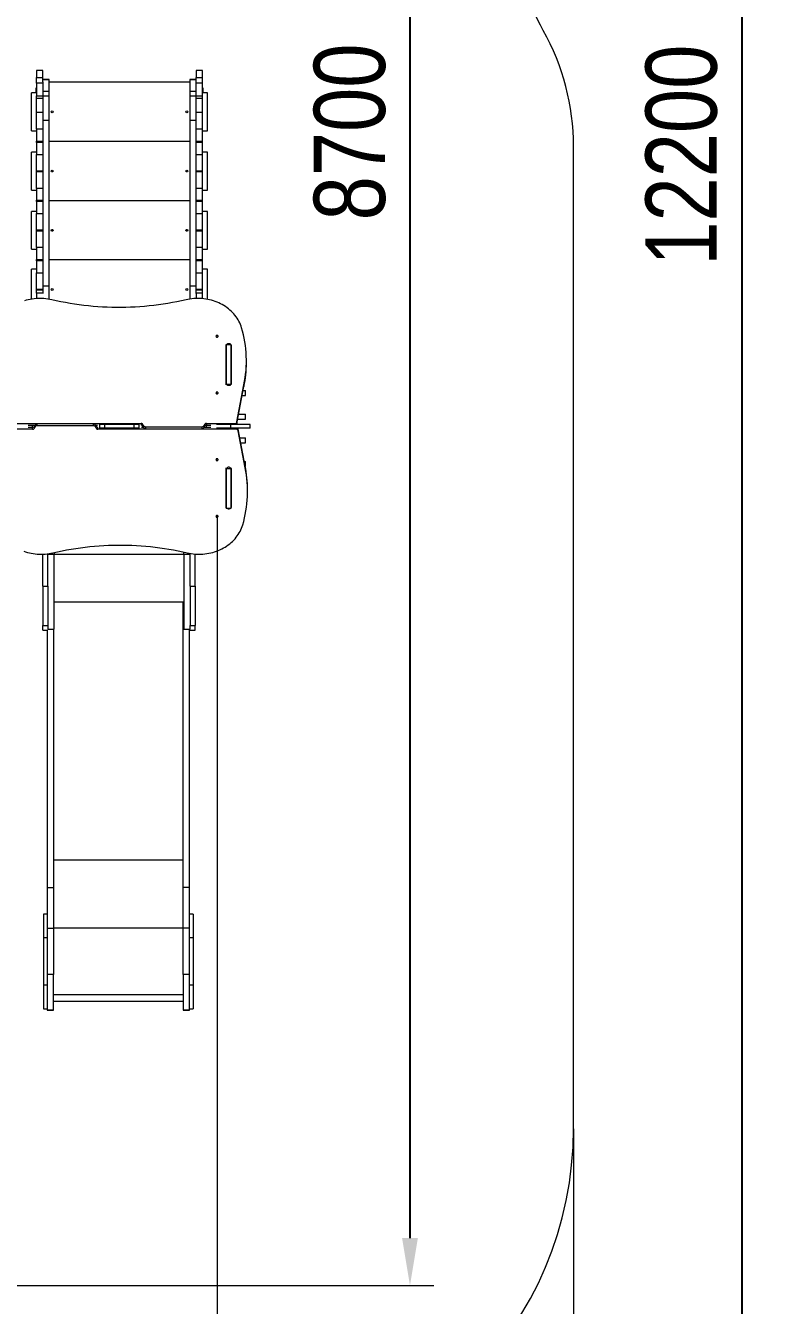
# Model space of a CAD drawing. Header units: millimetres. Extents: x -5586 to 6141, y -6299 to 6900.
# Drawn here: x 3023 to 6141, y -3323 to 2072 of the extents above; entities that cross this region are included whole.
import ezdxf

# ---------------------------------------------------------------- set-up
doc = ezdxf.new("R2010")
doc.units = ezdxf.units.MM
for name, color, linetype in [('DIKOM_ЗОНА', 80, 'Continuous'), ('DIKOM_ОБЪЕКТ', 7, 'Continuous'), ('DIKOM_РАЗМЕР_ЗОНА', 7, 'Continuous'), ('DIKOM_РАЗМЕР_ОБЪЕКТА', 7, 'Continuous')]:
    doc.layers.add(name, color=color, linetype=linetype)
doc.styles.add('style1', font='arial.ttf', dxfattribs={"width": 0.8})
doc.dimstyles.new('1-50', dxfattribs={"dimtxt": 300, "dimasz": 200, "dimexe": 100, "dimexo": 0, "dimgap": 100, "dimtad": 1, "dimtxsty": 'style1', "dimcen": 200, "dimclrd": 7, "dimclre": 7, "dimclrt": 7, "dimadec": 1, "dimazin": 2, "dimtfac": 1, "dimtmove": 0, "dimatfit": 2, "dimfxl": 0, "dimlwd": 25, "dimlwe": 18, "dimarcsym": 0})

# ---------------------------------------------------------------- blocks, each defined once
blk = doc.blocks.new('*D10')
at = {"layer": 'Defpoints', "color": 0, "transparency": 16777216}
for p in [(-4111.8, 3.2), (3830.2, 3.2), (3830.2, -4360.6)]:
    blk.add_point(p, dxfattribs=at)
at = {"layer": 'DIKOM_РАЗМЕР_ОБЪЕКТА', "color": 7, "lineweight": 18, "transparency": 16777216}
for p, q in [((-4111.8, 3.2), (-4111.8, -4460.6)), ((3830.2, 3.2), (3830.2, -4460.6))]:
    blk.add_line(p, q, dxfattribs=at)
at = {"layer": 'DIKOM_РАЗМЕР_ОБЪЕКТА', "color": 7, "lineweight": 25, "transparency": 16777216}
blk.add_line((-3911.8, -4360.6), (3630.2, -4360.6), dxfattribs=at)
at = {"layer": 'DIKOM_РАЗМЕР_ОБЪЕКТА', "color": 7, "transparency": 16777216}
for points in [[(-3911.8, -4327.3), (-3911.8, -4394), (-4111.8, -4360.6)], [(3630.2, -4327.3), (3630.2, -4394), (3830.2, -4360.6)]]:
    blk.add_solid(points, dxfattribs=at)
at = {"layer": 'DIKOM_РАЗМЕР_ОБЪЕКТА', "color": 7, "transparency": 16777216, "insert": (-132, -4107.4), "char_height": 300, "attachment_point": 5, "style": 'style1'}
blk.add_mtext('8000', dxfattribs=at)
blk = doc.blocks.new('*D11')
at = {"layer": 'Defpoints', "color": 0, "transparency": 16777216}
for p in [(3404.2, 5400.3), (172.9, -3239), (4643.4, -3239)]:
    blk.add_point(p, dxfattribs=at)
at = {"layer": 'DIKOM_РАЗМЕР_ОБЪЕКТА', "color": 7, "lineweight": 18, "transparency": 16777216}
for p, q in [((3404.2, 5400.3), (4743.4, 5400.3)), ((172.9, -3239), (4743.4, -3239))]:
    blk.add_line(p, q, dxfattribs=at)
at = {"layer": 'DIKOM_РАЗМЕР_ОБЪЕКТА', "color": 7, "lineweight": 25, "transparency": 16777216}
blk.add_line((4643.4, 5200.3), (4643.4, -3039), dxfattribs=at)
at = {"layer": 'DIKOM_РАЗМЕР_ОБЪЕКТА', "color": 7, "transparency": 16777216}
for points in [[(4610.1, 5200.3), (4676.7, 5200.3), (4643.4, 5400.3)], [(4610.1, -3039), (4676.7, -3039), (4643.4, -3239)]]:
    blk.add_solid(points, dxfattribs=at)
at = {"layer": 'DIKOM_РАЗМЕР_ОБЪЕКТА', "color": 7, "transparency": 16777216, "insert": (4390.2, 1623.5), "char_height": 300, "attachment_point": 5, "rotation": 90, "style": 'style1'}
blk.add_mtext('8700', dxfattribs=at)
blk = doc.blocks.new('*D12')
at = {"layer": 'Defpoints', "color": 0, "transparency": 16777216}
for p in [(2508.4, 6900.3), (86.4, -5236.5), (6041.4, -5236.5)]:
    blk.add_point(p, dxfattribs=at)
at = {"layer": 'DIKOM_РАЗМЕР_ЗОНА', "color": 7, "lineweight": 18, "transparency": 16777216}
for p, q in [((2508.4, 6900.3), (6141.4, 6900.3)), ((86.4, -5236.5), (6141.4, -5236.5))]:
    blk.add_line(p, q, dxfattribs=at)
at = {"layer": 'DIKOM_РАЗМЕР_ЗОНА', "color": 7, "lineweight": 25, "transparency": 16777216}
blk.add_line((6041.4, 6700.3), (6041.4, -5036.5), dxfattribs=at)
at = {"layer": 'DIKOM_РАЗМЕР_ЗОНА', "color": 7, "transparency": 16777216}
for points in [[(6008.1, 6700.3), (6074.7, 6700.3), (6041.4, 6900.3)], [(6008.1, -5036.5), (6074.7, -5036.5), (6041.4, -5236.5)]]:
    blk.add_solid(points, dxfattribs=at)
at = {"layer": 'DIKOM_РАЗМЕР_ЗОНА', "color": 7, "transparency": 16777216, "insert": (5788.2, 1525.5), "char_height": 300, "attachment_point": 5, "rotation": 90, "style": 'style1'}
blk.add_mtext('12200', dxfattribs=at)
blk = doc.blocks.new('*D13')
at = {"layer": 'Defpoints', "color": 0, "transparency": 16777216}
for p in [(-5585.6, -148.5), (5332.6, -2578.3), (5332.6, -6199)]:
    blk.add_point(p, dxfattribs=at)
at = {"layer": 'DIKOM_РАЗМЕР_ЗОНА', "color": 7, "lineweight": 18, "transparency": 16777216}
for p, q in [((-5585.6, -148.5), (-5585.6, -6299)), ((5332.6, -2578.3), (5332.6, -6299))]:
    blk.add_line(p, q, dxfattribs=at)
at = {"layer": 'DIKOM_РАЗМЕР_ЗОНА', "color": 7, "lineweight": 25, "transparency": 16777216}
blk.add_line((-5385.6, -6199), (5132.6, -6199), dxfattribs=at)
at = {"layer": 'DIKOM_РАЗМЕР_ЗОНА', "color": 7, "transparency": 16777216}
for points in [[(-5385.6, -6165.6), (-5385.6, -6232.3), (-5585.6, -6199)], [(5132.6, -6165.6), (5132.6, -6232.3), (5332.6, -6199)]]:
    blk.add_solid(points, dxfattribs=at)
at = {"layer": 'DIKOM_РАЗМЕР_ЗОНА', "color": 7, "transparency": 16777216, "insert": (160.9, -5945.8), "char_height": 300, "attachment_point": 5, "style": 'style1'}
blk.add_mtext('11000', dxfattribs=at)

msp = doc.modelspace()

# ---------------------------------------------------------------- linework, layer by layer
at = {"layer": 'DIKOM_ЗОНА', "color": 3, "lineweight": 15}
msp.add_lwpolyline([(-1507.606, 5725.772, 0.34748689), (-3014.765, 4635.28, -0.30132962), (-4271.877, 3555.045, 0.37819668), (-5585.587, 2066.658), (-5585.587, -2578.283, 0.41421356), (-4085.587, -4078.283), (-2773.81, -4078.283, -0.29199281), (-1866.695, -4657.4, 0.29199281), (-959.58, -5236.518), (868.19, -5236.518, 0.29199281), (1775.305, -4657.4, -0.29199281), (2682.42, -4078.283), (3832.576, -4078.283, 0.41421356), (5332.576, -2578.283), (5332.576, 1562.912, 0.1282909), (5205.137, 2051.417, -0.1282909), (5103.186, 2442.221), (5103.186, 5900.261, 0.41421356), (4103.186, 6900.261), (2009.186, 6900.261, 0.28831885), (1288.124, 6446.773, -0.28831885), (567.062, 5993.284), (-630.734, 5993.284, 0.15292803), (-1201.147, 5814.641, -0.16382398)], format="xyb", close=True, dxfattribs=at)
at = {"layer": 'DIKOM_ОБЪЕКТ', "color": 7, "linetype": 'Continuous', "lineweight": 15}
for p, q in [((3096.186, 1882.777), (3069.186, 1882.777)), ((3069.186, 1882.777), (3069.186, 1853.648)), ((3069.186, 1853.648), (3096.186, 1853.648)), ((3069.186, 1828.461), (3069.186, 1853.648)), ((3096.186, 1853.648), (3096.186, 1882.777)), ((3096.186, 1835.13), (3096.186, 1853.648)), ((3123.186, 1844.67), (3096.186, 1844.67)), ((3096.186, 1844.022), (3123.186, 1844.022)), ((3096.186, 1835.13), (3096.186, 1795.364)), ((3123.186, 1844.022), (3123.186, 1844.67)), ((3123.186, 1795.364), (3123.186, 1844.022)), ((3742.186, 1844.67), (3715.186, 1844.67)), ((3715.186, 1844.67), (3715.186, 1844.022)), ((3715.186, 1844.022), (3742.186, 1844.022)), ((3715.186, 1844.022), (3715.186, 1795.364)), ((3769.186, 1882.777), (3742.186, 1882.777)), ((3742.186, 1882.777), (3742.186, 1853.648)), ((3742.186, 1853.648), (3769.186, 1853.648)), ((3742.186, 1835.13), (3742.186, 1853.648)), ((3742.186, 1795.364), (3742.186, 1835.13)), ((3769.186, 1853.648), (3769.186, 1882.777)), ((3769.186, 1828.461), (3769.186, 1853.648)), ((3069.186, 1787.777), (3048.186, 1787.777)), ((3048.186, 1627.777), (3048.186, 1787.777)), ((3066.186, 1807.777), (3066.186, 1787.777)), ((3069.186, 1807.777), (3066.186, 1807.777)), ((3096.186, 1828.461), (3069.186, 1828.461)), ((3069.186, 1828.461), (3069.186, 1775.526)), ((3096.186, 1795.364), (3123.186, 1795.364)), ((3096.186, 1795.364), (3096.186, 1775.236)), ((3715.186, 1832.777), (3123.186, 1832.777)), ((3123.186, 1775.236), (3123.186, 1795.364)), ((3715.186, 1795.364), (3742.186, 1795.364)), ((3715.186, 1795.364), (3715.186, 1775.236)), ((3769.186, 1828.461), (3742.186, 1828.461)), ((3742.186, 1775.236), (3742.186, 1795.364)), ((3769.186, 1775.526), (3769.186, 1828.461)), ((3772.186, 1807.777), (3769.186, 1807.777)), ((3790.186, 1787.777), (3769.186, 1787.777)), ((3772.186, 1787.777), (3772.186, 1807.777)), ((3790.186, 1627.777), (3790.186, 1787.777)), ((3069.186, 1775.526), (3096.186, 1775.526)), ((3069.186, 1764.738), (3069.186, 1775.526)), ((3096.186, 1764.738), (3069.186, 1764.738)), ((3069.186, 1705.827), (3069.186, 1764.738)), ((3096.186, 1775.236), (3123.186, 1775.236)), ((3096.186, 1775.236), (3096.186, 1673.367)), ((3123.186, 1673.367), (3123.186, 1775.236)), ((3715.186, 1775.236), (3742.186, 1775.236)), ((3715.186, 1775.236), (3715.186, 1673.367)), ((3742.186, 1775.526), (3769.186, 1775.526)), ((3742.186, 1673.367), (3742.186, 1775.236)), ((3769.186, 1764.738), (3742.186, 1764.738)), ((3769.186, 1764.738), (3769.186, 1775.526)), ((3769.186, 1705.827), (3769.186, 1764.738)), ((3096.186, 1705.827), (3069.186, 1705.827)), ((3069.186, 1634.777), (3069.186, 1705.827)), ((3096.186, 1673.367), (3123.186, 1673.367)), ((3096.186, 1673.367), (3096.186, 975.322)), ((3123.186, 975.322), (3123.186, 1673.367)), ((3715.186, 1673.367), (3742.186, 1673.367)), ((3715.186, 1673.367), (3715.186, 975.322)), ((3769.186, 1705.827), (3742.186, 1705.827)), ((3742.186, 975.322), (3742.186, 1673.367)), ((3769.186, 1634.777), (3769.186, 1705.827)), ((3048.186, 1627.777), (3069.186, 1627.777)), ((3096.186, 1634.777), (3069.186, 1634.777)), ((3069.186, 1634.777), (3069.186, 1584.777)), ((3769.186, 1634.777), (3742.186, 1634.777)), ((3769.186, 1584.777), (3769.186, 1634.777)), ((3769.186, 1627.777), (3790.186, 1627.777)), ((3069.186, 1584.777), (3096.186, 1584.777)), ((3069.186, 1578.777), (3069.186, 1584.777)), ((3096.186, 1578.777), (3069.186, 1578.777)), ((3069.186, 1578.777), (3069.186, 1528.777)), ((3715.186, 1583.777), (3123.186, 1583.777)), ((3742.186, 1584.777), (3769.186, 1584.777)), ((3769.186, 1578.777), (3742.186, 1578.777)), ((3769.186, 1578.777), (3769.186, 1584.777)), ((3769.186, 1528.777), (3769.186, 1578.777)), ((3069.186, 1538.777), (3048.186, 1538.777)), ((3048.186, 1378.777), (3048.186, 1538.777)), ((3069.186, 1528.777), (3096.186, 1528.777)), ((3069.186, 1458.777), (3069.186, 1528.777)), ((3742.186, 1528.777), (3769.186, 1528.777)), ((3790.186, 1538.777), (3769.186, 1538.777)), ((3769.186, 1458.777), (3769.186, 1528.777)), ((3790.186, 1378.777), (3790.186, 1538.777)), ((3096.186, 1458.777), (3069.186, 1458.777)), ((3069.186, 1455.777), (3069.186, 1458.777)), ((3769.186, 1458.777), (3742.186, 1458.777)), ((3769.186, 1455.777), (3769.186, 1458.777)), ((3096.186, 1455.777), (3069.186, 1455.777)), ((3069.186, 1385.777), (3069.186, 1455.777)), ((3769.186, 1455.777), (3742.186, 1455.777)), ((3769.186, 1385.777), (3769.186, 1455.777)), ((3048.186, 1378.777), (3069.186, 1378.777)), ((3096.186, 1385.777), (3069.186, 1385.777)), ((3069.186, 1385.777), (3069.186, 1335.777)), ((3769.186, 1385.777), (3742.186, 1385.777)), ((3769.186, 1335.777), (3769.186, 1385.777)), ((3769.186, 1378.777), (3790.186, 1378.777)), ((3069.186, 1335.777), (3096.186, 1335.777)), ((3069.186, 1329.777), (3069.186, 1335.777)), ((3096.186, 1329.777), (3069.186, 1329.777)), ((3069.186, 1329.777), (3069.186, 1279.777)), ((3715.186, 1333.777), (3123.186, 1333.777)), ((3742.186, 1335.777), (3769.186, 1335.777)), ((3769.186, 1329.777), (3742.186, 1329.777)), ((3769.186, 1329.777), (3769.186, 1335.777)), ((3769.186, 1279.777), (3769.186, 1329.777)), ((3069.186, 1288.777), (3048.186, 1288.777)), ((3048.186, 1128.777), (3048.186, 1288.777)), ((3069.186, 1279.777), (3096.186, 1279.777)), ((3069.186, 1209.777), (3069.186, 1279.777)), ((3742.186, 1279.777), (3769.186, 1279.777)), ((3790.186, 1288.777), (3769.186, 1288.777)), ((3769.186, 1209.777), (3769.186, 1279.777)), ((3790.186, 1128.777), (3790.186, 1288.777)), ((3096.186, 1209.777), (3069.186, 1209.777)), ((3069.186, 1205.777), (3069.186, 1209.777)), ((3096.186, 1205.777), (3069.186, 1205.777)), ((3069.186, 1135.777), (3069.186, 1205.777)), ((3769.186, 1209.777), (3742.186, 1209.777)), ((3769.186, 1205.777), (3742.186, 1205.777)), ((3769.186, 1205.777), (3769.186, 1209.777)), ((3769.186, 1135.777), (3769.186, 1205.777)), ((3096.186, 1135.777), (3069.186, 1135.777)), ((3069.186, 1135.777), (3069.186, 1085.777)), ((3769.186, 1135.777), (3742.186, 1135.777)), ((3769.186, 1085.777), (3769.186, 1135.777)), ((3048.186, 1128.777), (3069.186, 1128.777)), ((3069.186, 1085.777), (3096.186, 1085.777)), ((3069.186, 1079.777), (3069.186, 1085.777)), ((3096.186, 1079.777), (3069.186, 1079.777)), ((3069.186, 1079.777), (3069.186, 1029.777)), ((3715.186, 1084.777), (3123.186, 1084.777)), ((3742.186, 1085.777), (3769.186, 1085.777)), ((3769.186, 1079.777), (3742.186, 1079.777)), ((3769.186, 1128.777), (3790.186, 1128.777)), ((3769.186, 1079.777), (3769.186, 1085.777)), ((3769.186, 1029.777), (3769.186, 1079.777)), ((3069.186, 1044.556), (3048.186, 1044.556)), ((3048.186, 918.887), (3048.186, 1044.556)), ((3069.186, 1029.777), (3096.186, 1029.777)), ((3069.186, 959.777), (3069.186, 1029.777)), ((3742.186, 1029.777), (3769.186, 1029.777)), ((3790.186, 1044.556), (3769.186, 1044.556)), ((3769.186, 959.777), (3769.186, 1029.777)), ((3790.186, 918.006), (3790.186, 1044.556)), ((3096.186, 975.322), (3123.186, 975.322)), ((3096.186, 975.322), (3096.186, 942.441)), ((3123.186, 918.255), (3123.186, 975.322)), ((3715.186, 975.322), (3742.186, 975.322)), ((3715.186, 975.322), (3715.186, 919.104)), ((3742.186, 942.441), (3742.186, 975.322)), ((3096.186, 959.777), (3069.186, 959.777)), ((3069.186, 956.777), (3069.186, 959.777)), ((3096.186, 956.777), (3069.186, 956.777)), ((3069.186, 943.235), (3069.186, 956.777)), ((3096.186, 943.235), (3069.186, 943.235)), ((3069.186, 943.235), (3069.186, 923.059)), ((3069.186, 923.059), (3096.186, 923.059)), ((3069.186, 921.323), (3069.186, 923.059)), ((3096.186, 921.47), (3096.186, 923.059)), ((3769.186, 959.777), (3742.186, 959.777)), ((3769.186, 956.777), (3742.186, 956.777)), ((3769.186, 943.235), (3742.186, 943.235)), ((3742.186, 942.441), (3742.186, 923.059)), ((3742.186, 923.059), (3769.186, 923.059)), ((3742.186, 921.692), (3742.186, 923.059)), ((3769.186, 956.777), (3769.186, 959.777)), ((3769.186, 943.235), (3769.186, 956.777)), ((3769.186, 923.059), (3769.186, 943.235)), ((3769.186, 920.933), (3769.186, 923.059)), ((3868.436, 722.352), (3868.436, 563.436)), ((3868.754, 716.906), (3869.186, 716.906)), ((3869.186, 727.182), (3869.186, 728.252)), ((3869.186, 727.182), (3890.186, 727.182)), ((3869.186, 560.79), (3869.186, 727.182)), ((3887.275, 728.294), (3872.097, 728.294)), ((3881.936, 730.146), (3877.436, 730.146)), ((3877.436, 730.146), (3877.436, 728.294)), ((3881.936, 730.146), (3881.936, 728.294)), ((3890.186, 727.182), (3890.186, 728.252)), ((3890.186, 560.79), (3890.186, 727.182)), ((3890.936, 563.436), (3890.936, 722.352)), ((3890.936, 697.777), (3890.186, 697.777)), ((3890.936, 656.579), (3890.186, 656.579)), ((3954.051, 650.461), (3954.051, 657.961)), ((3869.186, 560.79), (3890.186, 560.79)), ((3869.186, 557.536), (3869.186, 560.79)), ((3877.436, 555.642), (3881.936, 555.642)), ((3890.186, 557.536), (3890.186, 560.79)), ((3914.4, 402.071), (3943.693, 557.847)), ((3914.4, 394.571), (3943.693, 550.347)), ((3943.693, 557.847), (3943.693, 550.347)), ((3936.628, 512.777), (3950.186, 512.777)), ((3940.577, 533.777), (3950.186, 533.777)), ((3950.186, 512.777), (3950.186, 533.777)), ((3921.773, 433.777), (3950.186, 433.777)), ((3950.186, 412.777), (3950.186, 433.777)), ((2928.883, 394.8), (3510.343, 394.802)), ((3053.067, 378.272), (3034.334, 378.272)), ((3034.37, 387.301), (3062.861, 387.301)), ((3051.887, 378.272), (3051.887, 387.301)), ((3053.067, 370.772), (3053.067, 378.272)), ((3061.954, 377.336), (3061.954, 384.836)), ((3071.829, 384.629), (3071.829, 392.026)), ((3309.267, 384.629), (3071.829, 384.629)), ((3309.267, 384.629), (3309.267, 392.026)), ((3318.234, 387.302), (3325.89, 387.302)), ((3319.142, 377.336), (3319.142, 384.836)), ((3319.656, 383.208), (3319.656, 387.302)), ((3328.029, 370.772), (3328.029, 377.854)), ((3336.746, 390.283), (3335.631, 390.283)), ((3336.746, 375.283), (3336.746, 390.283)), ((3356.79, 390.283), (3336.746, 390.283)), ((3356.79, 375.283), (3356.79, 390.283)), ((3481.582, 390.283), (3356.79, 390.283)), ((3481.582, 375.283), (3481.582, 390.283)), ((3501.626, 390.283), (3481.582, 390.283)), ((3501.626, 375.283), (3501.626, 390.283)), ((3502.743, 390.283), (3501.626, 390.283)), ((3510.343, 394.802), (3510.343, 387.724)), ((3520.138, 378.273), (3512.463, 378.273)), ((3518.716, 378.273), (3518.716, 382.366)), ((3519.23, 388.239), (3519.23, 380.739)), ((3529.105, 380.946), (3766.543, 380.946)), ((3529.105, 380.946), (3529.105, 373.552)), ((3766.543, 380.946), (3766.543, 373.552)), ((3804.046, 378.274), (3775.511, 378.274)), ((3776.418, 388.239), (3776.418, 380.739)), ((3785.305, 394.802), (3904.53, 394.802)), ((3785.305, 394.802), (3785.305, 387.302)), ((3785.305, 387.302), (3803.994, 387.302)), ((3786.485, 378.274), (3786.485, 387.302)), ((3888.283, 390.283), (3827.886, 390.283)), ((3888.283, 375.283), (3888.283, 390.283)), ((3969.458, 390.283), (3888.283, 390.283)), ((3904.53, 394.802), (3904.53, 390.283)), ((3914.4, 402.071), (3914.4, 394.571)), ((3917.824, 412.777), (3950.186, 412.777)), ((3969.458, 375.283), (3969.458, 390.283)), ((3053.067, 370.772), (2933.842, 370.772)), ((3909.489, 370.774), (3328.029, 370.772)), ((3336.746, 375.283), (3335.655, 375.283)), ((3356.79, 375.283), (3336.746, 375.283)), ((3481.582, 375.283), (3356.79, 375.283)), ((3501.626, 375.283), (3481.582, 375.283)), ((3502.716, 375.283), (3501.626, 375.283)), ((3888.283, 375.283), (3827.966, 375.283)), ((3969.458, 375.283), (3888.283, 375.283)), ((3909.489, 370.774), (3909.489, 375.283)), ((3919.359, 363.506), (3919.359, 371.006)), ((3948.653, 215.228), (3919.359, 371.006)), ((3948.653, 207.728), (3919.359, 363.506)), ((3926.36, 333.777), (3950.186, 333.777)), ((3950.186, 312.777), (3950.186, 333.777)), ((3930.309, 312.777), (3950.186, 312.777)), ((3945.164, 233.777), (3950.186, 233.777)), ((3950.186, 212.777), (3950.186, 233.777)), ((3868.436, 202.139), (3868.436, 43.223)), ((3869.186, 205.128), (3869.186, 208.183)), ((3869.186, 205.128), (3890.186, 205.128)), ((3869.186, 38.396), (3869.186, 205.128)), ((3881.936, 209.933), (3877.436, 209.933)), ((3890.186, 205.128), (3890.186, 208.183)), ((3890.186, 38.396), (3890.186, 205.128)), ((3890.936, 43.223), (3890.936, 202.139)), ((3948.653, 207.728), (3948.653, 215.228)), ((3949.157, 212.777), (3950.186, 212.777)), ((3959.011, 107.614), (3959.011, 115.114)), ((3869.186, 48.669), (3868.754, 48.669)), ((3869.186, 38.396), (3890.186, 38.396)), ((3869.186, 37.326), (3869.186, 38.396)), ((3872.097, 37.284), (3887.275, 37.284)), ((3877.436, 35.429), (3877.436, 37.284)), ((3877.436, 35.429), (3881.936, 35.429)), ((3881.936, 35.429), (3881.936, 37.284)), ((3890.186, 37.326), (3890.186, 38.396)), ((3096.186, -291.124), (3096.186, -156.117)), ((3117.186, -291.124), (3117.186, -154.398)), ((3144.186, -157.396), (3117.186, -157.396)), ((3144.186, -149.196), (3144.186, -157.396)), ((3690.186, -157.255), (3144.186, -157.255)), ((3690.186, -157.257), (3144.186, -157.257)), ((3144.186, -472.469), (3144.186, -157.396)), ((3690.186, -157.396), (3690.186, -147.17)), ((3717.186, -157.396), (3690.186, -157.396)), ((3690.186, -157.396), (3690.186, -472.469)), ((3717.186, -291.124), (3717.186, -153.037)), ((3738.186, -291.124), (3738.186, -155.633)), ((3096.186, -291.124), (3117.186, -291.124)), ((3096.186, -291.124), (3096.186, -457.267)), ((3117.186, -291.124), (3117.186, -456.772)), ((3717.186, -291.124), (3738.186, -291.124)), ((3717.186, -291.124), (3717.186, -456.772)), ((3738.186, -291.124), (3738.186, -457.267)), ((3144.186, -357.757), (3690.186, -357.757)), ((3687.073, -1561.204), (3687.073, -357.757)), ((3096.186, -457.267), (3117.186, -457.267)), ((3096.186, -476.129), (3096.186, -457.267)), ((3096.186, -476.129), (3117.186, -476.129)), ((3114.073, -476.129), (3114.073, -1561.204)), ((3117.186, -456.772), (3117.186, -472.469)), ((3117.186, -472.469), (3144.186, -472.469)), ((3141.073, -472.469), (3141.073, -1561.204)), ((3690.186, -472.469), (3717.186, -472.469)), ((3714.073, -1561.204), (3714.073, -472.469)), ((3717.186, -472.469), (3717.186, -456.772)), ((3717.186, -457.267), (3738.186, -457.267)), ((3717.186, -476.129), (3738.186, -476.129)), ((3738.186, -476.129), (3738.186, -457.267)), ((3687.073, -1446.492), (3141.073, -1446.492)), ((3114.073, -1561.204), (3141.073, -1561.204)), ((3114.073, -1561.204), (3114.073, -1733.278)), ((3141.073, -1561.204), (3141.073, -1733.278)), ((3714.073, -1561.204), (3687.073, -1561.204)), ((3687.073, -1733.278), (3687.073, -1561.204)), ((3714.073, -1733.278), (3714.073, -1561.204)), ((3114.073, -1673.283), (3099.073, -1673.283)), ((3099.073, -1673.283), (3099.073, -1773.281)), ((3729.073, -1673.283), (3714.073, -1673.283)), ((3729.073, -1673.283), (3729.073, -1773.281)), ((3114.073, -1773.281), (3099.073, -1773.281)), ((3099.073, -1773.281), (3099.073, -1973.281)), ((3114.073, -1733.278), (3141.073, -1733.278)), ((3114.073, -1733.278), (3114.073, -1928.278)), ((3141.073, -1733.278), (3141.073, -1928.278)), ((3687.073, -1733.282), (3141.073, -1733.282)), ((3714.073, -1733.278), (3687.073, -1733.278)), ((3687.073, -1928.278), (3687.073, -1733.278)), ((3714.073, -1928.278), (3714.073, -1733.278)), ((3729.073, -1773.281), (3714.073, -1773.281)), ((3729.073, -1773.281), (3729.073, -1973.281)), ((3141.073, -1928.278), (3114.073, -1928.278)), ((3114.073, -1928.278), (3114.073, -2078.281)), ((3141.073, -2078.281), (3141.073, -1928.278)), ((3714.073, -1928.278), (3687.073, -1928.278)), ((3687.073, -1928.278), (3687.073, -2078.281)), ((3714.073, -2078.281), (3714.073, -1928.278)), ((3114.073, -1973.281), (3099.073, -1973.281)), ((3099.073, -1973.281), (3099.073, -2073.283)), ((3729.073, -1973.281), (3714.073, -1973.281)), ((3729.073, -1973.281), (3729.073, -2073.283)), ((3687.073, -2013.282), (3141.073, -2013.282)), ((3141.073, -2040.283), (3687.073, -2040.283)), ((3099.073, -2073.283), (3114.073, -2073.283)), ((3114.073, -2078.281), (3141.073, -2078.281)), ((3114.073, -2078.281), (3114.073, -2078.283)), ((3141.073, -2078.283), (3114.073, -2078.283)), ((3141.073, -2078.281), (3141.073, -2078.283)), ((3687.073, -2078.281), (3714.073, -2078.281)), ((3687.073, -2078.283), (3687.073, -2078.281)), ((3714.073, -2078.283), (3687.073, -2078.283)), ((3714.073, -2073.283), (3729.073, -2073.283)), ((3714.073, -2078.283), (3714.073, -2078.281))]:
    msp.add_line(p, q, dxfattribs=at)
at = {"layer": 'DIKOM_ОБЪЕКТ', "color": 7, "linetype": 'Continuous', "lineweight": 15, "flags": 128}
for points in [[(3133.662, 916.066), (3125.547, 917.809), (3117.353, 919.241), (3109.093, 920.36), (3100.784, 921.163), (3092.443, 921.648), (3084.086, 921.815), (3075.727, 921.664), (3067.385, 921.195), (3059.074, 920.408), (3050.812, 919.305), (3042.613, 917.889), (3034.495, 916.161), (3026.472, 914.126), (3018.56, 911.788)], [(3933.546, 798.266), (3931.285, 805.236), (3928.673, 812.114), (3925.714, 818.885), (3922.414, 825.537), (3918.779, 832.057), (3914.816, 838.432), (3910.534, 844.65), (3905.94, 850.698), (3901.043, 856.566), (3895.852, 862.242), (3890.379, 867.714), (3884.632, 872.973), (3878.625, 878.007), (3872.367, 882.808), (3865.871, 887.366), (3859.151, 891.672), (3852.218, 895.718), (3845.086, 899.495), (3837.769, 902.998), (3830.282, 906.218), (3822.638, 909.15), (3814.852, 911.788), (3806.941, 914.126), (3798.918, 916.161), (3790.799, 917.889), (3782.6, 919.305), (3774.338, 920.408), (3766.027, 921.195), (3757.685, 921.664), (3749.327, 921.815), (3740.969, 921.648), (3732.628, 921.163), (3724.32, 920.36), (3716.06, 919.241), (3707.865, 917.809), (3699.751, 916.066)], [(3699.751, 916.066), (3680.644, 911.735), (3661.449, 907.708), (3642.171, 903.985), (3622.819, 900.568), (3603.398, 897.457), (3583.914, 894.655), (3564.374, 892.162), (3544.785, 889.979), (3525.153, 888.106), (3505.485, 886.545), (3485.787, 885.295), (3466.066, 884.357), (3446.329, 883.732), (3426.581, 883.419), (3406.831, 883.419), (3387.084, 883.732), (3367.346, 884.357), (3347.625, 885.295), (3327.927, 886.545), (3308.259, 888.106), (3288.627, 889.979), (3269.038, 892.162), (3249.499, 894.655), (3230.015, 897.457), (3210.594, 900.568), (3191.241, 903.985), (3171.964, 907.708), (3152.769, 911.735), (3133.662, 916.066)], [(3834.586, 762.406), (3834.408, 763.479), (3833.887, 764.466), (3833.067, 765.285), (3832.014, 765.872), (3830.812, 766.177), (3829.56, 766.177), (3828.358, 765.872), (3827.305, 765.285), (3826.484, 764.466), (3825.964, 763.479), (3825.786, 762.406), (3825.964, 761.332), (3826.484, 760.345), (3827.305, 759.526), (3828.358, 758.939), (3829.56, 758.634), (3830.812, 758.634), (3832.014, 758.939), (3833.067, 759.526), (3833.887, 760.345), (3834.408, 761.332), (3834.586, 762.406)], [(3834.586, 523.383), (3834.408, 524.456), (3833.887, 525.443), (3833.067, 526.262), (3832.014, 526.849), (3830.812, 527.154), (3829.56, 527.154), (3828.358, 526.849), (3827.305, 526.262), (3826.484, 525.443), (3825.964, 524.456), (3825.786, 523.383), (3825.964, 522.309), (3826.484, 521.322), (3827.305, 520.503), (3828.358, 519.916), (3829.56, 519.611), (3830.812, 519.611), (3832.014, 519.916), (3833.067, 520.503), (3833.887, 521.322), (3834.408, 522.309), (3834.586, 523.383)], [(3825.786, 242.192), (3825.964, 241.119), (3826.484, 240.132), (3827.305, 239.312), (3828.358, 238.726), (3829.56, 238.42), (3830.812, 238.42), (3832.014, 238.726), (3833.067, 239.312), (3833.887, 240.132), (3834.408, 241.119), (3834.586, 242.192), (3834.408, 243.266), (3833.887, 244.252), (3833.067, 245.072), (3832.014, 245.658), (3830.812, 245.964), (3829.56, 245.964), (3828.358, 245.658), (3827.305, 245.072), (3826.484, 244.252), (3825.964, 243.266), (3825.786, 242.192)], [(3825.786, 3.169), (3825.964, 2.096), (3826.484, 1.109), (3827.305, 0.29), (3828.358, -0.297), (3829.56, -0.602), (3830.812, -0.602), (3832.014, -0.297), (3833.067, 0.29), (3833.887, 1.109), (3834.408, 2.096), (3834.586, 3.169), (3834.408, 4.243), (3833.887, 5.229), (3833.067, 6.049), (3832.014, 6.636), (3830.812, 6.941), (3829.56, 6.941), (3828.358, 6.636), (3827.305, 6.049), (3826.484, 5.229), (3825.964, 4.243), (3825.786, 3.169)], [(3704.711, -150.491), (3712.825, -152.234), (3721.019, -153.666), (3729.279, -154.785), (3737.587, -155.588), (3745.929, -156.073), (3754.287, -156.241), (3762.645, -156.089), (3770.987, -155.62), (3779.298, -154.833), (3787.56, -153.73), (3795.759, -152.314), (3803.877, -150.586), (3811.9, -148.551), (3819.812, -146.213), (3827.597, -143.575), (3835.241, -140.643), (3842.729, -137.423), (3850.045, -133.92), (3857.177, -130.143), (3864.11, -126.097), (3870.831, -121.791), (3877.327, -117.233), (3883.584, -112.432), (3889.592, -107.398), (3895.338, -102.139), (3900.812, -96.667), (3906.002, -90.991), (3910.899, -85.123), (3915.494, -79.075), (3919.776, -72.857), (3923.739, -66.482), (3927.373, -59.962), (3930.674, -53.31), (3933.633, -46.539), (3936.245, -39.661), (3938.505, -32.691)], [(3015.734, -143.575), (3023.52, -146.213), (3031.431, -148.551), (3039.455, -150.586), (3047.573, -152.314), (3055.771, -153.73), (3064.034, -154.833), (3072.344, -155.62), (3080.687, -156.089), (3089.045, -156.241), (3097.403, -156.073), (3105.744, -155.588), (3114.053, -154.785), (3122.312, -153.666), (3130.507, -152.234), (3138.621, -150.491)], [(3138.621, -150.491), (3157.728, -146.16), (3176.923, -142.133), (3196.2, -138.41), (3215.553, -134.993), (3234.974, -131.883), (3254.458, -129.08), (3273.998, -126.587), (3293.587, -124.404), (3313.219, -122.531), (3332.887, -120.97), (3352.585, -119.72), (3372.306, -118.782), (3392.043, -118.157), (3411.79, -117.844), (3431.541, -117.844), (3451.288, -118.157), (3471.026, -118.782), (3490.747, -119.72), (3510.444, -120.97), (3530.113, -122.531), (3549.745, -124.404), (3569.334, -126.587), (3588.873, -129.08), (3608.357, -131.883), (3627.779, -134.993), (3647.131, -138.41), (3666.408, -142.133), (3685.603, -146.16), (3704.711, -150.491)]]:
    msp.add_lwpolyline(points, dxfattribs=at)
at = {"layer": 'DIKOM_ОБЪЕКТ', "color": 7, "linetype": 'Continuous', "lineweight": 15}
for centre in [(3135.186, 1707.777), (3703.186, 1707.777), (3135.186, 1458.777), (3703.186, 1458.777), (3135.186, 1208.777), (3703.186, 1208.777), (3135.186, 959.777), (3703.186, 959.777)]:
    msp.add_circle(centre, 4, dxfattribs=at)
for centre, radius, start, end in [((3830.186, 753.651), 5.065, 81.129035, 98.870965), ((3463.763, 658.015), 490.272, 348.21087, 16.622705), ((3875.405, 722.322), 6.969, 153.171915, 179.750884), ((3875.404, 714.822), 6.968, 153.169028, 179.753521), ((3877.352, 720.329), 9.817, 89.510898, 126.19146), ((3882.02, 720.33), 9.817, 53.807905, 90.489738), ((3883.994, 722.328), 6.942, 0.196635, 26.880567), ((3883.995, 714.828), 6.941, 0.194005, 26.883446), ((3464.094, 650.561), 489.957, 348.197696, 359.98833), ((3875.405, 563.467), 6.969, 180.249135, 206.828315), ((3877.352, 565.458), 9.817, 233.807658, 270.489984), ((3882.02, 565.458), 9.816, 269.509381, 306.192977), ((3883.994, 563.46), 6.942, 333.119202, 359.803347), ((3830.186, 514.628), 5.065, 81.129035, 98.870965), ((3053.512, 386.968), 8.707, 267.071743, 345.823921), ((3070.911, 382.798), 9.186, 100.863996, 167.184088), ((3071.334, 374.967), 9.675, 87.070373, 165.824857), ((3309.762, 382.467), 9.675, 14.175143, 92.929795), ((3309.762, 374.967), 9.675, 14.175136, 92.929747), ((3327.267, 386.703), 8.337, 192.939033, 262.732536), ((3510.788, 386.107), 8.707, 14.175065, 92.929395), ((3511.106, 378.873), 8.335, 12.935214, 82.64809), ((3528.61, 390.608), 9.675, 194.176596, 272.928286), ((3528.34, 382.936), 9.371, 193.561737, 258.193986), ((3767.038, 390.608), 9.674, 267.070741, 345.825811), ((3767.038, 383.108), 9.674, 267.070741, 345.825811), ((3784.86, 386.106), 8.708, 87.07189, 165.822305), ((3784.86, 378.606), 8.708, 87.07189, 165.822305), ((3905.022, 404.47), 9.68, 267.085714, 345.651157), ((3906.275, 396.197), 8.286, 314.462264, 348.683667), ((3053.512, 379.468), 8.707, 267.071774, 345.82389), ((3327.584, 379.468), 8.707, 194.176035, 272.928425), ((3909.981, 361.107), 9.68, 14.351604, 92.912904), ((3911.232, 369.378), 8.289, 11.326382, 45.427168), ((3830.186, 250.944), 5.062, 261.125896, 278.874104), ((3830.186, 250.947), 5.062, 261.242174, 278.757826), ((3875.405, 202.108), 6.969, 153.171742, 179.750932), ((3877.357, 200.089), 9.844, 89.539183, 124.693377), ((3882.015, 200.087), 9.846, 55.310834, 90.457958), ((3883.994, 202.115), 6.942, 0.196586, 26.88074), ((3468.721, 107.56), 490.274, 343.377359, 11.789063), ((3469.054, 115.014), 489.957, 0.011672, 11.802311), ((3830.186, 11.919), 5.061, 261.122887, 278.877113), ((3875.405, 50.753), 6.969, 180.249116, 206.828085), ((3875.405, 43.253), 6.969, 180.249135, 206.828315), ((3877.352, 45.243), 9.815, 233.766254, 270.491493), ((3882.02, 45.245), 9.817, 269.510663, 306.230234), ((3883.994, 50.747), 6.942, 333.119433, 359.803365), ((3883.994, 43.247), 6.942, 333.119202, 359.803347)]:
    msp.add_arc(centre, radius, start, end, dxfattribs=at)

# ---------------------------------------------------------------- dimensions: what is measured, and where the dimension line sits
at = {"layer": 'DIKOM_РАЗМЕР_ЗОНА'}
dim = msp.add_linear_dim(base=(6041.413, -5236.518), p1=(2508.413, 6900.261), p2=(86.413, -5236.518), angle=90, text='12200', dimstyle='1-50', dxfattribs=at)
dim.commit()
dim.dimension.update_dxf_attribs({"geometry": '*D12', "text_midpoint": (6041.413, 1525.529), "dimtype": 160})
dim = msp.add_linear_dim(base=(5332.576, -6198.971), p1=(-5585.587, -148.471), p2=(5332.576, -2578.283), text='11000', dimstyle='1-50', dxfattribs=at)
dim.commit()
dim.dimension.update_dxf_attribs({"geometry": '*D13', "text_midpoint": (160.913, -6198.971), "dimtype": 160})
at = {"layer": 'DIKOM_РАЗМЕР_ОБЪЕКТА'}
dim = msp.add_linear_dim(base=(4643.413, -3238.971), p1=(3404.186, 5400.261), p2=(172.92, -3238.971), angle=90, text='8700', dimstyle='1-50', dxfattribs=at)
dim.commit()
dim.dimension.update_dxf_attribs({"geometry": '*D11', "text_midpoint": (4643.413, 1623.529), "dimtype": 160})
dim = msp.add_linear_dim(base=(3830.205, -4360.621), p1=(-4111.828, 3.171), p2=(3830.205, 3.167), text='8000', dimstyle='1-50', dxfattribs=at)
dim.commit()
dim.dimension.update_dxf_attribs({"geometry": '*D10', "text_midpoint": (-131.995, -4360.621), "dimtype": 160})

doc.saveas('drawing.dxf')
